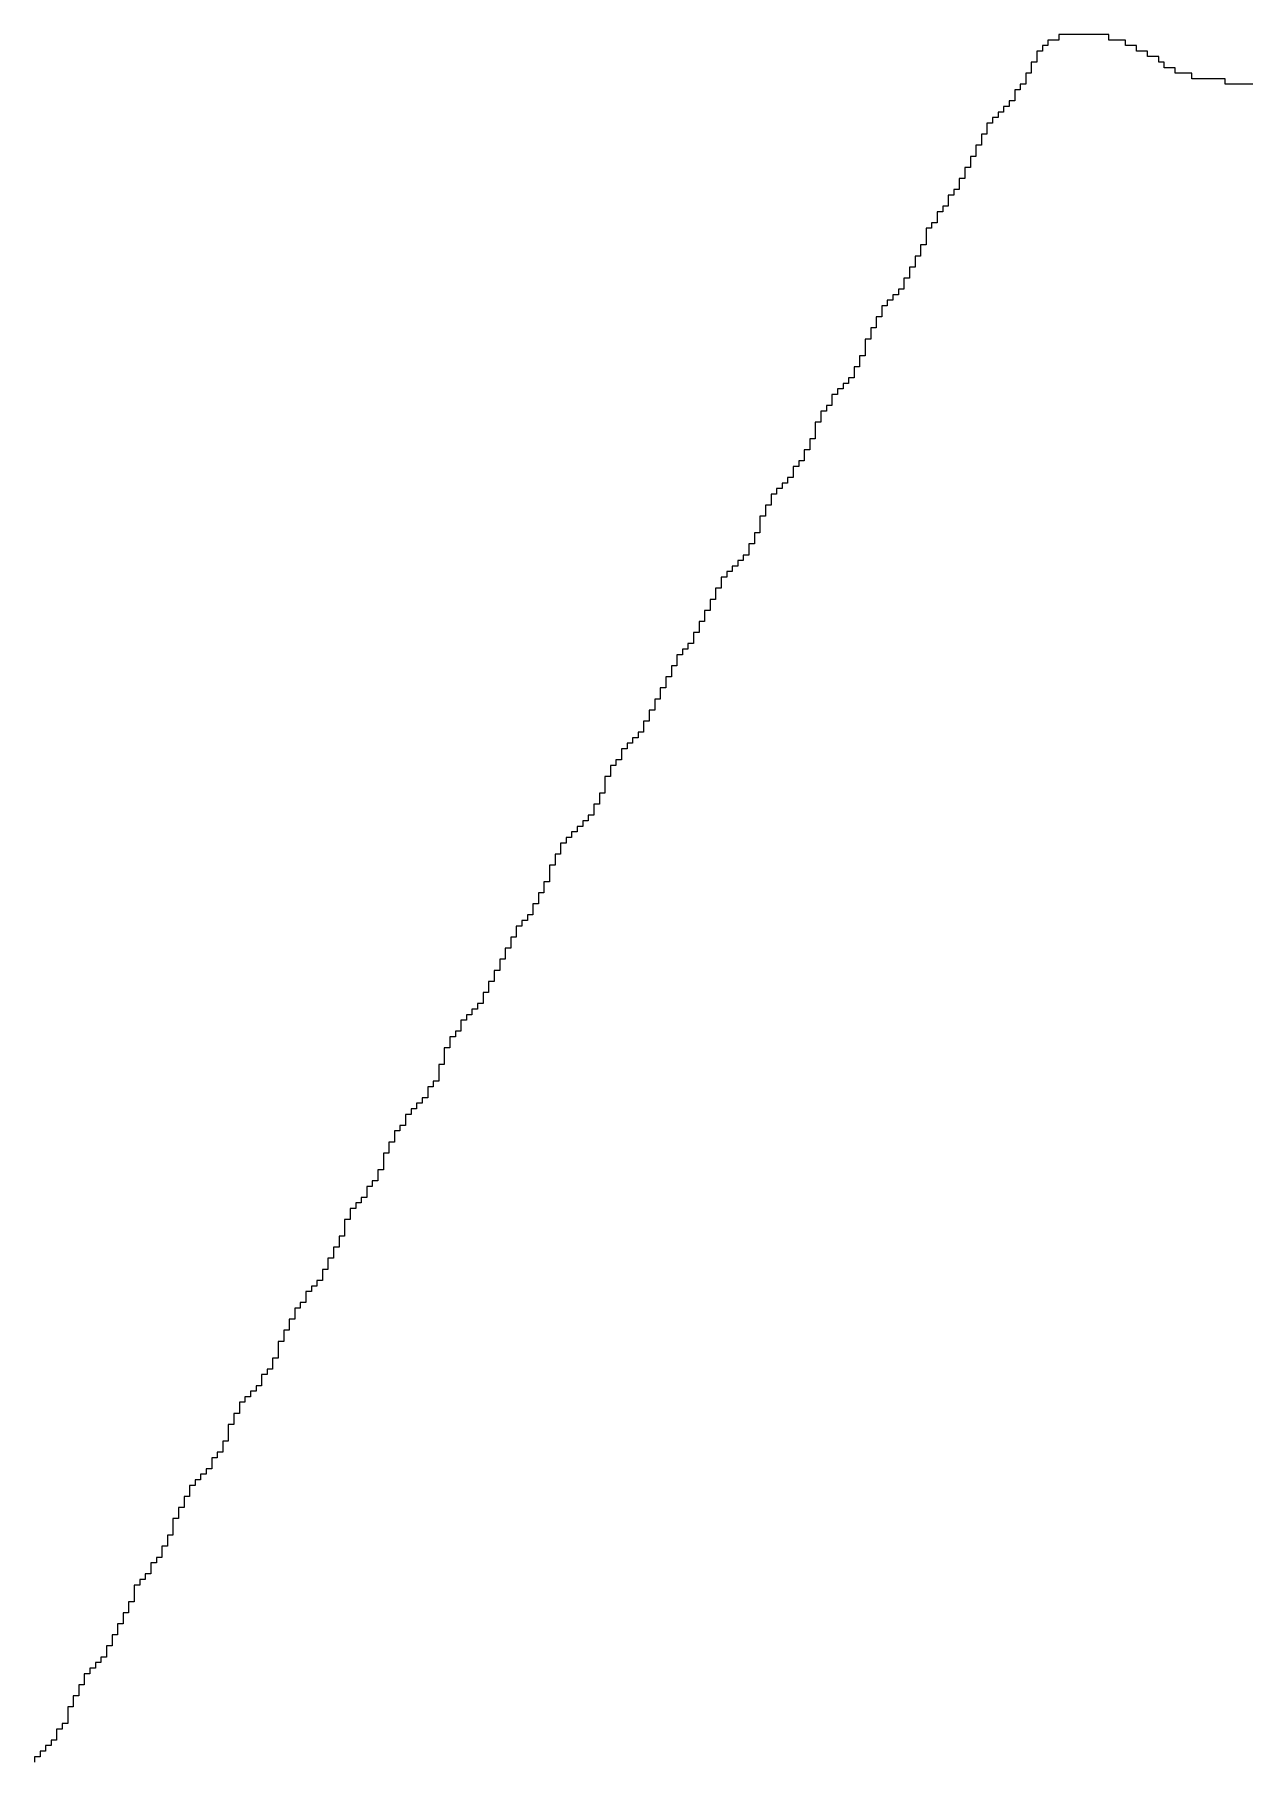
# Model space of a CAD drawing. Header units: millimetres. Extents: x 9.6 to 105, y 7.6 to 66.9.
# Drawn here: x 83.515 to 83.947, y 22.388 to 23.003 of the extents above; entities that cross this region are included whole.
import ezdxf

# ---------------------------------------------------------------- set-up
doc = ezdxf.new("R2010")
doc.units = ezdxf.units.MM
doc.layers.add('BottomOverlay', color=54, linetype='Continuous')

msp = doc.modelspace()

# ---------------------------------------------------------------- linework, layer by layer
at = {"layer": 'BottomOverlay'}
for p, q in [((83.88041, 23.00118), (83.87645, 23.00118)), ((83.87645, 23.00118), (83.87645, 22.9992)), ((83.88041, 23.00315), (83.88041, 23.00118)), ((83.89819, 23.00315), (83.88041, 23.00315)), ((83.89819, 23.00118), (83.89819, 23.00315)), ((83.90412, 23.00118), (83.89819, 23.00118)), ((83.90412, 22.9992), (83.90412, 23.00118)), ((83.87448, 22.99723), (83.8725, 22.99723)), ((83.8725, 22.99723), (83.8725, 22.99525)), ((83.8725, 22.99525), (83.8725, 22.99327)), ((83.87645, 22.9992), (83.87448, 22.9992)), ((83.87448, 22.9992), (83.87448, 22.99723)), ((83.90807, 22.9992), (83.90412, 22.9992)), ((83.90807, 22.99723), (83.90807, 22.9992)), ((83.91203, 22.99723), (83.90807, 22.99723)), ((83.91203, 22.99525), (83.91203, 22.99723)), ((83.91598, 22.99525), (83.91203, 22.99525)), ((83.91598, 22.99327), (83.91598, 22.99525)), ((83.87052, 22.98932), (83.86855, 22.98932)), ((83.86855, 22.98932), (83.86855, 22.98735)), ((83.86855, 22.98735), (83.86855, 22.98537)), ((83.8725, 22.99327), (83.87052, 22.99327)), ((83.87052, 22.99327), (83.87052, 22.9913)), ((83.87052, 22.9913), (83.87052, 22.98932)), ((83.91796, 22.99327), (83.91598, 22.99327)), ((83.91796, 22.9913), (83.91796, 22.99327)), ((83.92191, 22.9913), (83.91796, 22.9913)), ((83.92191, 22.98932), (83.92191, 22.9913)), ((83.92784, 22.98932), (83.92191, 22.98932)), ((83.92784, 22.98735), (83.92784, 22.98932)), ((83.93969, 22.98735), (83.92784, 22.98735)), ((83.93969, 22.98537), (83.93969, 22.98735)), ((83.86657, 22.98339), (83.86459, 22.98339)), ((83.86459, 22.98339), (83.86459, 22.98141)), ((83.86459, 22.98141), (83.86459, 22.97944)), ((83.86855, 22.98537), (83.86657, 22.98537)), ((83.86657, 22.98537), (83.86657, 22.98339)), ((83.95155, 22.98537), (83.93969, 22.98537)), ((83.86064, 22.97549), (83.85867, 22.97549)), ((83.85867, 22.97549), (83.85867, 22.97351)), ((83.86262, 22.97746), (83.86064, 22.97746)), ((83.86064, 22.97746), (83.86064, 22.97549)), ((83.86459, 22.97944), (83.86262, 22.97944)), ((83.86262, 22.97944), (83.86262, 22.97746)), ((83.85669, 22.97153), (83.85471, 22.97153)), ((83.85471, 22.97153), (83.85471, 22.96956)), ((83.85471, 22.96956), (83.85471, 22.96758)), ((83.85867, 22.97351), (83.85669, 22.97351)), ((83.85669, 22.97351), (83.85669, 22.97153)), ((83.85274, 22.96363), (83.85076, 22.96363)), ((83.85076, 22.96363), (83.85076, 22.96165)), ((83.85471, 22.96758), (83.85274, 22.96758)), ((83.85274, 22.96758), (83.85274, 22.96561)), ((83.85274, 22.96561), (83.85274, 22.96363)), ((83.85076, 22.95967), (83.84878, 22.95967)), ((83.84878, 22.95967), (83.84878, 22.9577)), ((83.84878, 22.9577), (83.84878, 22.95572)), ((83.85076, 22.96165), (83.85076, 22.95967)), ((83.84681, 22.95177), (83.84483, 22.95177)), ((83.84483, 22.95177), (83.84483, 22.94979)), ((83.84878, 22.95572), (83.84681, 22.95572)), ((83.84681, 22.95572), (83.84681, 22.95375)), ((83.84681, 22.95375), (83.84681, 22.95177)), ((83.84285, 22.94584), (83.84088, 22.94584)), ((83.84088, 22.94584), (83.84088, 22.94387)), ((83.84483, 22.94782), (83.84285, 22.94782)), ((83.84285, 22.94782), (83.84285, 22.94584)), ((83.84483, 22.94979), (83.84483, 22.94782)), ((83.8389, 22.93991), (83.83693, 22.93991)), ((83.83693, 22.93991), (83.83693, 22.93794)), ((83.84088, 22.94189), (83.8389, 22.94189)), ((83.8389, 22.94189), (83.8389, 22.93991)), ((83.84088, 22.94387), (83.84088, 22.94189)), ((83.83495, 22.93398), (83.83297, 22.93398)), ((83.83297, 22.93398), (83.83297, 22.93201)), ((83.83297, 22.93201), (83.83297, 22.93003)), ((83.83693, 22.93596), (83.83495, 22.93596)), ((83.83495, 22.93596), (83.83495, 22.93398)), ((83.83693, 22.93794), (83.83693, 22.93596)), ((83.83297, 22.92805), (83.831, 22.92805)), ((83.831, 22.92805), (83.831, 22.92608)), ((83.831, 22.92608), (83.831, 22.9241)), ((83.83297, 22.93003), (83.83297, 22.92805)), ((83.82902, 22.92015), (83.82705, 22.92015)), ((83.82705, 22.92015), (83.82705, 22.91817)), ((83.831, 22.9241), (83.82902, 22.9241)), ((83.82902, 22.9241), (83.82902, 22.92213)), ((83.82902, 22.92213), (83.82902, 22.92015)), ((83.82705, 22.9162), (83.82507, 22.9162)), ((83.82507, 22.9162), (83.82507, 22.91422)), ((83.82507, 22.91422), (83.82507, 22.91225)), ((83.82705, 22.91817), (83.82705, 22.9162)), ((83.82112, 22.90829), (83.81914, 22.90829)), ((83.81914, 22.90829), (83.81914, 22.90631)), ((83.82309, 22.91027), (83.82112, 22.91027)), ((83.82112, 22.91027), (83.82112, 22.90829)), ((83.82507, 22.91225), (83.82309, 22.91225)), ((83.82309, 22.91225), (83.82309, 22.91027)), ((83.81716, 22.90236), (83.81519, 22.90236)), ((83.81519, 22.90236), (83.81519, 22.90039)), ((83.81914, 22.90631), (83.81716, 22.90631)), ((83.81716, 22.90631), (83.81716, 22.90434)), ((83.81716, 22.90434), (83.81716, 22.90236)), ((83.81519, 22.89841), (83.81321, 22.89841)), ((83.81321, 22.89841), (83.81321, 22.89643)), ((83.81321, 22.89643), (83.81321, 22.89446)), ((83.81519, 22.90039), (83.81519, 22.89841)), ((83.81321, 22.89446), (83.81123, 22.89446)), ((83.81123, 22.89446), (83.81123, 22.89248)), ((83.81123, 22.89248), (83.81123, 22.89051)), ((83.81123, 22.89051), (83.81123, 22.88853)), ((83.80926, 22.88457), (83.80728, 22.88457)), ((83.80728, 22.88457), (83.80728, 22.8826)), ((83.81123, 22.88853), (83.80926, 22.88853)), ((83.80926, 22.88853), (83.80926, 22.88655)), ((83.80926, 22.88655), (83.80926, 22.88457)), ((83.80333, 22.87667), (83.80135, 22.87667)), ((83.80135, 22.87667), (83.80135, 22.87469)), ((83.80531, 22.87865), (83.80333, 22.87865)), ((83.80333, 22.87865), (83.80333, 22.87667)), ((83.80728, 22.88062), (83.80531, 22.88062)), ((83.80531, 22.88062), (83.80531, 22.87865)), ((83.80728, 22.8826), (83.80728, 22.88062)), ((83.79938, 22.87074), (83.7974, 22.87074)), ((83.7974, 22.87074), (83.7974, 22.86877)), ((83.80135, 22.87469), (83.79938, 22.87469)), ((83.79938, 22.87469), (83.79938, 22.87272)), ((83.79938, 22.87272), (83.79938, 22.87074)), ((83.79542, 22.86481), (83.79345, 22.86481)), ((83.79345, 22.86481), (83.79345, 22.86284)), ((83.7974, 22.86877), (83.79542, 22.86877)), ((83.79542, 22.86877), (83.79542, 22.86679)), ((83.79542, 22.86679), (83.79542, 22.86481)), ((83.79345, 22.85888), (83.79147, 22.85888)), ((83.79147, 22.85888), (83.79147, 22.85691)), ((83.79345, 22.86284), (83.79345, 22.86086)), ((83.79345, 22.86086), (83.79345, 22.85888)), ((83.79147, 22.85493), (83.78949, 22.85493)), ((83.78949, 22.85493), (83.78949, 22.85295)), ((83.78949, 22.85295), (83.78949, 22.85098)), ((83.79147, 22.85691), (83.79147, 22.85493)), ((83.78752, 22.849), (83.78554, 22.849)), ((83.78554, 22.849), (83.78554, 22.84703)), ((83.78554, 22.84703), (83.78554, 22.84505)), ((83.78949, 22.85098), (83.78752, 22.85098)), ((83.78752, 22.85098), (83.78752, 22.849)), ((83.78159, 22.8411), (83.77961, 22.8411)), ((83.77961, 22.8411), (83.77961, 22.83912)), ((83.78357, 22.84307), (83.78159, 22.84307)), ((83.78159, 22.84307), (83.78159, 22.8411)), ((83.78554, 22.84505), (83.78357, 22.84505)), ((83.78357, 22.84505), (83.78357, 22.84307)), ((83.77764, 22.83517), (83.77566, 22.83517)), ((83.77566, 22.83517), (83.77566, 22.83319)), ((83.77961, 22.83912), (83.77764, 22.83912)), ((83.77764, 22.83912), (83.77764, 22.83715)), ((83.77764, 22.83715), (83.77764, 22.83517)), ((83.77566, 22.83121), (83.77368, 22.83121)), ((83.77368, 22.83121), (83.77368, 22.82924)), ((83.77368, 22.82924), (83.77368, 22.82726)), ((83.77566, 22.83319), (83.77566, 22.83121)), ((83.77171, 22.82133), (83.76973, 22.82133)), ((83.76973, 22.82133), (83.76973, 22.81936)), ((83.77368, 22.82529), (83.77171, 22.82529)), ((83.77171, 22.82529), (83.77171, 22.82331)), ((83.77171, 22.82331), (83.77171, 22.82133)), ((83.77368, 22.82726), (83.77368, 22.82529)), ((83.76775, 22.81541), (83.76578, 22.81541)), ((83.76578, 22.81541), (83.76578, 22.81343)), ((83.76973, 22.81738), (83.76775, 22.81738)), ((83.76775, 22.81738), (83.76775, 22.81541)), ((83.76973, 22.81936), (83.76973, 22.81738)), ((83.76183, 22.80947), (83.75985, 22.80947)), ((83.75985, 22.80947), (83.75985, 22.8075)), ((83.7638, 22.81145), (83.76183, 22.81145)), ((83.76183, 22.81145), (83.76183, 22.80947)), ((83.76578, 22.81343), (83.7638, 22.81343)), ((83.7638, 22.81343), (83.7638, 22.81145)), ((83.75985, 22.80552), (83.75787, 22.80552)), ((83.75787, 22.80552), (83.75787, 22.80355)), ((83.75787, 22.80355), (83.75787, 22.80157)), ((83.75985, 22.8075), (83.75985, 22.80552)), ((83.7559, 22.79762), (83.75392, 22.79762)), ((83.75392, 22.79762), (83.75392, 22.79564)), ((83.75787, 22.80157), (83.7559, 22.80157)), ((83.7559, 22.80157), (83.7559, 22.79959)), ((83.7559, 22.79959), (83.7559, 22.79762)), ((83.75392, 22.79367), (83.75195, 22.79367)), ((83.75195, 22.79367), (83.75195, 22.79169)), ((83.75195, 22.79169), (83.75195, 22.78971)), ((83.75392, 22.79564), (83.75392, 22.79367)), ((83.74997, 22.78576), (83.74799, 22.78576)), ((83.74799, 22.78576), (83.74799, 22.78378)), ((83.75195, 22.78971), (83.74997, 22.78971)), ((83.74997, 22.78971), (83.74997, 22.78774)), ((83.74997, 22.78774), (83.74997, 22.78576)), ((83.74601, 22.78181), (83.74404, 22.78181)), ((83.74404, 22.78181), (83.74404, 22.77983)), ((83.74404, 22.77983), (83.74404, 22.77785)), ((83.74799, 22.78378), (83.74601, 22.78378)), ((83.74601, 22.78378), (83.74601, 22.78181)), ((83.74206, 22.7739), (83.74009, 22.7739)), ((83.74009, 22.7739), (83.74009, 22.77193)), ((83.74009, 22.77193), (83.74009, 22.76995)), ((83.74404, 22.77785), (83.74206, 22.77785)), ((83.74206, 22.77785), (83.74206, 22.77588)), ((83.74206, 22.77588), (83.74206, 22.7739)), ((83.73811, 22.766), (83.73613, 22.766)), ((83.73613, 22.766), (83.73613, 22.76402)), ((83.74009, 22.76995), (83.73811, 22.76995)), ((83.73811, 22.76995), (83.73811, 22.76797)), ((83.73811, 22.76797), (83.73811, 22.766)), ((83.73613, 22.76204), (83.73416, 22.76204)), ((83.73416, 22.76204), (83.73416, 22.76007)), ((83.73416, 22.76007), (83.73416, 22.75809)), ((83.73613, 22.76402), (83.73613, 22.76204)), ((83.73218, 22.75414), (83.73021, 22.75414)), ((83.73021, 22.75414), (83.73021, 22.75216)), ((83.73416, 22.75809), (83.73218, 22.75809)), ((83.73218, 22.75809), (83.73218, 22.75611)), ((83.73218, 22.75611), (83.73218, 22.75414)), ((83.72625, 22.74821), (83.72428, 22.74821)), ((83.72428, 22.74821), (83.72428, 22.74623)), ((83.72823, 22.75019), (83.72625, 22.75019)), ((83.72625, 22.75019), (83.72625, 22.74821)), ((83.73021, 22.75216), (83.72823, 22.75216)), ((83.72823, 22.75216), (83.72823, 22.75019)), ((83.7223, 22.74228), (83.72032, 22.74228)), ((83.72032, 22.74228), (83.72032, 22.74031)), ((83.72428, 22.74426), (83.7223, 22.74426)), ((83.7223, 22.74426), (83.7223, 22.74228)), ((83.72428, 22.74623), (83.72428, 22.74426)), ((83.72032, 22.73833), (83.71835, 22.73833)), ((83.71835, 22.73833), (83.71835, 22.73635)), ((83.71835, 22.73635), (83.71835, 22.73437)), ((83.72032, 22.74031), (83.72032, 22.73833)), ((83.71835, 22.7324), (83.71637, 22.7324)), ((83.71637, 22.7324), (83.71637, 22.73042)), ((83.71637, 22.73042), (83.71637, 22.72845)), ((83.71835, 22.73437), (83.71835, 22.7324)), ((83.71439, 22.72449), (83.71242, 22.72449)), ((83.71242, 22.72449), (83.71242, 22.72252)), ((83.71637, 22.72845), (83.71439, 22.72845)), ((83.71439, 22.72845), (83.71439, 22.72647)), ((83.71439, 22.72647), (83.71439, 22.72449)), ((83.70649, 22.71659), (83.70451, 22.71659)), ((83.70451, 22.71659), (83.70451, 22.71461)), ((83.70847, 22.71857), (83.70649, 22.71857)), ((83.70649, 22.71857), (83.70649, 22.71659)), ((83.71044, 22.72054), (83.70847, 22.72054)), ((83.70847, 22.72054), (83.70847, 22.71857)), ((83.71242, 22.72252), (83.71044, 22.72252)), ((83.71044, 22.72252), (83.71044, 22.72054)), ((83.70254, 22.71066), (83.70056, 22.71066)), ((83.70056, 22.71066), (83.70056, 22.70868)), ((83.70451, 22.71461), (83.70254, 22.71461)), ((83.70254, 22.71461), (83.70254, 22.71264)), ((83.70254, 22.71264), (83.70254, 22.71066)), ((83.70056, 22.70671), (83.69859, 22.70671)), ((83.69859, 22.70671), (83.69859, 22.70473)), ((83.69859, 22.70473), (83.69859, 22.70275)), ((83.70056, 22.70868), (83.70056, 22.70671)), ((83.69859, 22.70078), (83.69661, 22.70078)), ((83.69661, 22.70078), (83.69661, 22.6988)), ((83.69661, 22.6988), (83.69661, 22.69683)), ((83.69859, 22.70275), (83.69859, 22.70078)), ((83.69463, 22.69287), (83.69265, 22.69287)), ((83.69265, 22.69287), (83.69265, 22.6909)), ((83.69661, 22.69683), (83.69463, 22.69683)), ((83.69463, 22.69683), (83.69463, 22.69485)), ((83.69463, 22.69485), (83.69463, 22.69287)), ((83.69068, 22.68694), (83.6887, 22.68694)), ((83.6887, 22.68694), (83.6887, 22.68497)), ((83.69265, 22.68892), (83.69068, 22.68892)), ((83.69068, 22.68892), (83.69068, 22.68694)), ((83.69265, 22.6909), (83.69265, 22.68892)), ((83.68673, 22.68101), (83.68475, 22.68101)), ((83.68475, 22.68101), (83.68475, 22.67904)), ((83.6887, 22.68497), (83.68673, 22.68497)), ((83.68673, 22.68497), (83.68673, 22.68299)), ((83.68673, 22.68299), (83.68673, 22.68101)), ((83.68475, 22.67706), (83.68277, 22.67706)), ((83.68277, 22.67706), (83.68277, 22.67509)), ((83.68277, 22.67509), (83.68277, 22.67311)), ((83.68475, 22.67904), (83.68475, 22.67706)), ((83.6808, 22.66916), (83.67882, 22.66916)), ((83.67882, 22.66916), (83.67882, 22.66718)), ((83.68277, 22.67311), (83.6808, 22.67311)), ((83.6808, 22.67311), (83.6808, 22.67113)), ((83.6808, 22.67113), (83.6808, 22.66916)), ((83.67685, 22.66125), (83.67487, 22.66125)), ((83.67487, 22.66125), (83.67487, 22.65927)), ((83.67882, 22.6652), (83.67685, 22.6652)), ((83.67685, 22.6652), (83.67685, 22.66323)), ((83.67685, 22.66323), (83.67685, 22.66125)), ((83.67882, 22.66718), (83.67882, 22.6652)), ((83.67289, 22.65532), (83.67091, 22.65532)), ((83.67091, 22.65532), (83.67091, 22.65335)), ((83.67487, 22.6573), (83.67289, 22.6573)), ((83.67289, 22.6573), (83.67289, 22.65532)), ((83.67487, 22.65927), (83.67487, 22.6573)), ((83.66894, 22.65137), (83.66696, 22.65137)), ((83.66696, 22.65137), (83.66696, 22.64939)), ((83.66696, 22.64939), (83.66696, 22.64742)), ((83.67091, 22.65335), (83.66894, 22.65335)), ((83.66894, 22.65335), (83.66894, 22.65137)), ((83.66499, 22.64544), (83.66301, 22.64544)), ((83.66301, 22.64544), (83.66301, 22.64346)), ((83.66301, 22.64346), (83.66301, 22.64149)), ((83.66696, 22.64742), (83.66499, 22.64742)), ((83.66499, 22.64742), (83.66499, 22.64544)), ((83.66301, 22.64149), (83.66103, 22.64149)), ((83.66103, 22.64149), (83.66103, 22.63951)), ((83.66103, 22.63951), (83.66103, 22.63754)), ((83.66103, 22.63754), (83.66103, 22.63556)), ((83.66103, 22.63556), (83.65906, 22.63556)), ((83.65906, 22.63556), (83.65906, 22.63358)), ((83.65906, 22.63358), (83.65906, 22.63161)), ((83.65906, 22.63161), (83.65906, 22.62963)), ((83.65708, 22.62765), (83.65511, 22.62765)), ((83.65511, 22.62765), (83.65511, 22.62568)), ((83.65511, 22.62568), (83.65511, 22.6237)), ((83.65906, 22.62963), (83.65708, 22.62963)), ((83.65708, 22.62963), (83.65708, 22.62765)), ((83.65115, 22.61975), (83.64918, 22.61975)), ((83.64918, 22.61975), (83.64918, 22.61777)), ((83.65313, 22.62173), (83.65115, 22.62173)), ((83.65115, 22.62173), (83.65115, 22.61975)), ((83.65511, 22.6237), (83.65313, 22.6237)), ((83.65313, 22.6237), (83.65313, 22.62173)), ((83.64522, 22.61184), (83.64325, 22.61184)), ((83.64325, 22.61184), (83.64325, 22.60987)), ((83.6472, 22.61382), (83.64522, 22.61382)), ((83.64522, 22.61382), (83.64522, 22.61184)), ((83.64918, 22.61777), (83.6472, 22.61777)), ((83.6472, 22.61777), (83.6472, 22.6158)), ((83.6472, 22.6158), (83.6472, 22.61382)), ((83.64325, 22.60789), (83.64127, 22.60789)), ((83.64127, 22.60789), (83.64127, 22.60591)), ((83.64127, 22.60591), (83.64127, 22.60394)), ((83.64325, 22.60987), (83.64325, 22.60789)), ((83.64127, 22.60394), (83.63929, 22.60394)), ((83.63929, 22.60394), (83.63929, 22.60196)), ((83.63929, 22.60196), (83.63929, 22.59999)), ((83.63929, 22.59999), (83.63929, 22.59801)), ((83.63732, 22.59406), (83.63534, 22.59406)), ((83.63534, 22.59406), (83.63534, 22.59208)), ((83.63929, 22.59801), (83.63732, 22.59801)), ((83.63732, 22.59801), (83.63732, 22.59603)), ((83.63732, 22.59603), (83.63732, 22.59406)), ((83.63337, 22.58813), (83.63139, 22.58813)), ((83.63139, 22.58813), (83.63139, 22.58615)), ((83.63534, 22.59208), (83.63337, 22.59208)), ((83.63337, 22.59208), (83.63337, 22.5901)), ((83.63337, 22.5901), (83.63337, 22.58813)), ((83.62941, 22.58417), (83.62744, 22.58417)), ((83.62744, 22.58417), (83.62744, 22.5822)), ((83.62744, 22.5822), (83.62744, 22.58022)), ((83.63139, 22.58615), (83.62941, 22.58615)), ((83.62941, 22.58615), (83.62941, 22.58417)), ((83.62744, 22.58022), (83.62546, 22.58022)), ((83.62546, 22.58022), (83.62546, 22.57825)), ((83.62546, 22.57825), (83.62546, 22.57627)), ((83.62546, 22.57627), (83.62546, 22.57429)), ((83.62349, 22.57034), (83.62151, 22.57034)), ((83.62151, 22.57034), (83.62151, 22.56836)), ((83.62546, 22.57429), (83.62349, 22.57429)), ((83.62349, 22.57429), (83.62349, 22.57232)), ((83.62349, 22.57232), (83.62349, 22.57034)), ((83.62151, 22.56639), (83.61953, 22.56639)), ((83.61953, 22.56639), (83.61953, 22.56441)), ((83.61953, 22.56441), (83.61953, 22.56244)), ((83.62151, 22.56836), (83.62151, 22.56639)), ((83.61558, 22.55651), (83.6136, 22.55651)), ((83.6136, 22.55651), (83.6136, 22.55453)), ((83.61755, 22.55848), (83.61558, 22.55848)), ((83.61558, 22.55848), (83.61558, 22.55651)), ((83.61953, 22.56244), (83.61755, 22.56244)), ((83.61755, 22.56244), (83.61755, 22.56046)), ((83.61755, 22.56046), (83.61755, 22.55848)), ((83.61163, 22.55058), (83.60965, 22.55058)), ((83.60965, 22.55058), (83.60965, 22.5486)), ((83.6136, 22.55453), (83.61163, 22.55453)), ((83.61163, 22.55453), (83.61163, 22.55255)), ((83.61163, 22.55255), (83.61163, 22.55058)), ((83.60767, 22.54465), (83.6057, 22.54465)), ((83.6057, 22.54465), (83.6057, 22.54267)), ((83.60965, 22.5486), (83.60767, 22.5486)), ((83.60767, 22.5486), (83.60767, 22.54662)), ((83.60767, 22.54662), (83.60767, 22.54465)), ((83.6057, 22.5407), (83.60372, 22.5407)), ((83.60372, 22.5407), (83.60372, 22.53872)), ((83.60372, 22.53872), (83.60372, 22.53674)), ((83.6057, 22.54267), (83.6057, 22.5407)), ((83.60372, 22.53674), (83.60175, 22.53674)), ((83.60175, 22.53674), (83.60175, 22.53477)), ((83.60175, 22.53477), (83.60175, 22.53279)), ((83.60175, 22.53279), (83.60175, 22.53081)), ((83.59977, 22.52686), (83.59779, 22.52686)), ((83.59779, 22.52686), (83.59779, 22.52489)), ((83.60175, 22.53081), (83.59977, 22.53081)), ((83.59977, 22.53081), (83.59977, 22.52884)), ((83.59977, 22.52884), (83.59977, 22.52686)), ((83.59581, 22.52093), (83.59384, 22.52093)), ((83.59384, 22.52093), (83.59384, 22.51896)), ((83.59779, 22.52489), (83.59581, 22.52489)), ((83.59581, 22.52489), (83.59581, 22.52291)), ((83.59581, 22.52291), (83.59581, 22.52093)), ((83.58989, 22.515), (83.58791, 22.515)), ((83.58791, 22.515), (83.58791, 22.51303)), ((83.59186, 22.51698), (83.58989, 22.51698)), ((83.58989, 22.51698), (83.58989, 22.515)), ((83.59384, 22.51896), (83.59186, 22.51896)), ((83.59186, 22.51896), (83.59186, 22.51698)), ((83.58791, 22.51105), (83.58593, 22.51105)), ((83.58593, 22.51105), (83.58593, 22.50908)), ((83.58593, 22.50908), (83.58593, 22.5071)), ((83.58791, 22.51303), (83.58791, 22.51105)), ((83.58396, 22.50117), (83.58198, 22.50117)), ((83.58198, 22.50117), (83.58198, 22.49919)), ((83.58593, 22.5071), (83.58396, 22.5071)), ((83.58396, 22.5071), (83.58396, 22.50512)), ((83.58396, 22.50512), (83.58396, 22.50315)), ((83.58396, 22.50315), (83.58396, 22.50117)), ((83.58001, 22.49524), (83.57803, 22.49524)), ((83.57803, 22.49524), (83.57803, 22.49326)), ((83.58198, 22.49722), (83.58001, 22.49722)), ((83.58001, 22.49722), (83.58001, 22.49524)), ((83.58198, 22.49919), (83.58198, 22.49722)), ((83.57605, 22.48931), (83.57408, 22.48931)), ((83.57408, 22.48931), (83.57408, 22.48734)), ((83.57803, 22.49129), (83.57605, 22.49129)), ((83.57605, 22.49129), (83.57605, 22.48931)), ((83.57803, 22.49326), (83.57803, 22.49129)), ((83.5721, 22.48536), (83.57012, 22.48536)), ((83.57012, 22.48536), (83.57012, 22.48338)), ((83.57012, 22.48338), (83.57012, 22.48141)), ((83.57408, 22.48734), (83.5721, 22.48734)), ((83.5721, 22.48734), (83.5721, 22.48536)), ((83.56815, 22.47745), (83.56617, 22.47745)), ((83.56617, 22.47745), (83.56617, 22.47548)), ((83.57012, 22.48141), (83.56815, 22.48141)), ((83.56815, 22.48141), (83.56815, 22.47943)), ((83.56815, 22.47943), (83.56815, 22.47745)), ((83.56617, 22.4735), (83.56419, 22.4735)), ((83.56419, 22.4735), (83.56419, 22.47152)), ((83.56419, 22.47152), (83.56419, 22.46955)), ((83.56617, 22.47548), (83.56617, 22.4735)), ((83.56419, 22.46757), (83.56222, 22.46757)), ((83.56222, 22.46757), (83.56222, 22.4656)), ((83.56222, 22.4656), (83.56222, 22.46362)), ((83.56419, 22.46955), (83.56419, 22.46757)), ((83.56024, 22.45967), (83.55827, 22.45967)), ((83.55827, 22.45967), (83.55827, 22.45769)), ((83.56222, 22.46362), (83.56024, 22.46362)), ((83.56024, 22.46362), (83.56024, 22.46164)), ((83.56024, 22.46164), (83.56024, 22.45967)), ((83.55431, 22.45176), (83.55234, 22.45176)), ((83.55234, 22.45176), (83.55234, 22.44978)), ((83.55629, 22.45374), (83.55431, 22.45374)), ((83.55431, 22.45374), (83.55431, 22.45176)), ((83.55827, 22.45769), (83.55629, 22.45769)), ((83.55629, 22.45769), (83.55629, 22.45571)), ((83.55629, 22.45571), (83.55629, 22.45374)), ((83.55234, 22.44978), (83.55036, 22.44978)), ((83.55036, 22.44978), (83.55036, 22.44781)), ((83.55036, 22.44781), (83.55036, 22.44583)), ((83.55036, 22.44583), (83.55036, 22.44386)), ((83.54839, 22.4399), (83.54641, 22.4399)), ((83.54641, 22.4399), (83.54641, 22.43793)), ((83.55036, 22.44386), (83.54839, 22.44386)), ((83.54839, 22.44386), (83.54839, 22.44188)), ((83.54839, 22.44188), (83.54839, 22.4399)), ((83.54641, 22.43595), (83.54443, 22.43595)), ((83.54443, 22.43595), (83.54443, 22.43398)), ((83.54443, 22.43398), (83.54443, 22.432)), ((83.54641, 22.43793), (83.54641, 22.43595)), ((83.54245, 22.42805), (83.54048, 22.42805)), ((83.54048, 22.42805), (83.54048, 22.42607)), ((83.54443, 22.432), (83.54245, 22.432)), ((83.54245, 22.432), (83.54245, 22.43002)), ((83.54245, 22.43002), (83.54245, 22.42805)), ((83.5385, 22.42212), (83.53653, 22.42212)), ((83.53653, 22.42212), (83.53653, 22.42014)), ((83.54048, 22.42409), (83.5385, 22.42409)), ((83.5385, 22.42409), (83.5385, 22.42212)), ((83.54048, 22.42607), (83.54048, 22.42409)), ((83.53455, 22.41816), (83.53257, 22.41816)), ((83.53257, 22.41816), (83.53257, 22.41619)), ((83.53257, 22.41619), (83.53257, 22.41421)), ((83.53653, 22.42014), (83.53455, 22.42014)), ((83.53455, 22.42014), (83.53455, 22.41816)), ((83.5306, 22.41026), (83.52862, 22.41026)), ((83.52862, 22.41026), (83.52862, 22.40828)), ((83.53257, 22.41421), (83.5306, 22.41421)), ((83.5306, 22.41421), (83.5306, 22.41224)), ((83.5306, 22.41224), (83.5306, 22.41026)), ((83.52862, 22.40631), (83.52665, 22.40631)), ((83.52665, 22.40631), (83.52665, 22.40433)), ((83.52665, 22.40433), (83.52665, 22.40235)), ((83.52862, 22.40828), (83.52862, 22.40631)), ((83.52467, 22.3984), (83.52269, 22.3984)), ((83.52269, 22.3984), (83.52269, 22.39642)), ((83.52269, 22.39642), (83.52269, 22.39445)), ((83.52665, 22.40038), (83.52467, 22.40038)), ((83.52467, 22.40038), (83.52467, 22.3984)), ((83.52665, 22.40235), (83.52665, 22.40038)), ((83.51874, 22.3905), (83.51676, 22.3905)), ((83.51676, 22.3905), (83.51676, 22.38852)), ((83.52071, 22.39247), (83.51874, 22.39247)), ((83.51874, 22.39247), (83.51874, 22.3905)), ((83.52269, 22.39445), (83.52071, 22.39445)), ((83.52071, 22.39445), (83.52071, 22.39247)), ((83.51676, 22.38852), (83.51479, 22.38852)), ((83.51479, 22.38852), (83.51479, 22.38654))]:
    msp.add_line(p, q, dxfattribs=at)

doc.saveas('drawing.dxf')
